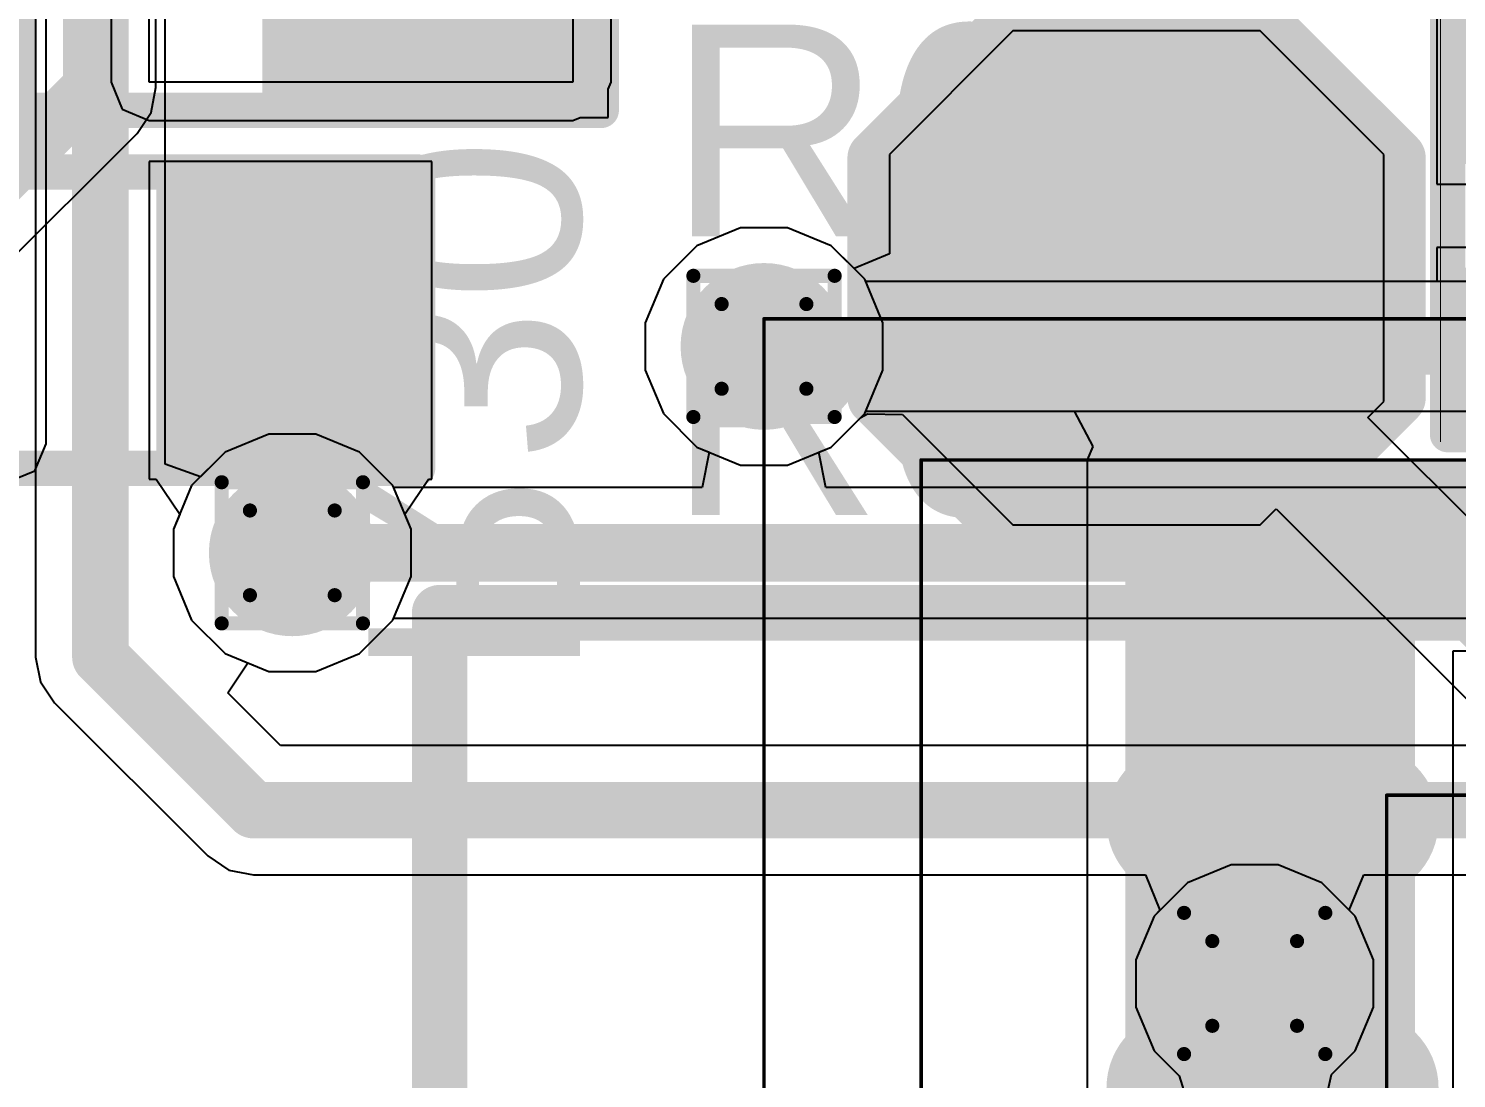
# Model space of a CAD drawing. Header units: inches. Extents: x -6 to 5433, y -4 to 5447.
# Drawn here: x 1.95 to 7.08, y 3.01 to 6.79 of the extents above; entities that cross this region are included whole.
import ezdxf

# ---------------------------------------------------------------- set-up
doc = ezdxf.new("R2010")
doc.units = ezdxf.units.IN
for name, color, linetype in [('Bottom Layer', 5, 'Continuous'), ('Bottom Overlay', 54, 'Continuous'), ('Bottom Paste', 16, 'Continuous'), ('Bottom Solder', 6, 'Continuous'), ('Drill Drawing', 1, 'Continuous'), ('Ground', 16, 'Continuous'), ('Mechanical 4', 56, 'Continuous'), ('Power', 76, 'Continuous'), ('Top Layer', 1, 'Continuous'), ('Top Overlay', 2, 'Continuous'), ('Top Paste', 8, 'Continuous'), ('Top Solder', 216, 'Continuous'), ('Via Holes', 16, 'Continuous')]:
    doc.layers.add(name, color=color, linetype=linetype)
doc.styles.add('Arial', font='', dxfattribs={"height": 0.2})
doc.styles.get('Arial').set_extended_font_data('Arial')

# ---------------------------------------------------------------- blocks, each defined once
blk = doc.blocks.new('R___0402_52')
at = {"layer": 'Top Layer'}
for points in [[(-0.6985, -0.3175), (-0.6985, 0.3175), (-0.2413, 0.3175), (-0.2413, -0.3175)], [(0.2413, -0.3175), (0.2413, 0.3175), (0.6985, 0.3175), (0.6985, -0.3175)]]:
    blk.add_hatch(color=1, dxfattribs=at).paths.add_polyline_path(points)
at = {"layer": 'Top Paste'}
for points in [[(-0.6985, -0.3175), (-0.6985, 0.3175), (-0.2413, 0.3175), (-0.2413, -0.3175)], [(0.2413, -0.3175), (0.2413, 0.3175), (0.6985, 0.3175), (0.6985, -0.3175)]]:
    blk.add_hatch(color=8, dxfattribs=at).paths.add_polyline_path(points)
at = {"layer": 'Top Solder'}
for points in [[(-0.7535, -0.3725), (-0.7535, 0.3725), (-0.1863, 0.3725), (-0.1863, -0.3725)], [(0.1863, -0.3725), (0.1863, 0.3725), (0.7535, 0.3725), (0.7535, -0.3725)]]:
    blk.add_hatch(color=216, dxfattribs=at).paths.add_polyline_path(points)
at = {"layer": 'Top Overlay'}
for points in [[(-0.7874, -0.4064, 0.127, 0.127, 0), (-0.7874, 0.4064, 0.127, 0.127, 0)], [(0.7874, 0.4064, 0.127, 0.127, 0), (-0.7874, 0.4064, 0.127, 0.127, 0)], [(0.7874, -0.4064, 0.127, 0.127, 0), (0.7874, 0.4064, 0.127, 0.127, 0)], [(0.7874, -0.4064, 0.127, 0.127, 0), (-0.7874, -0.4064, 0.127, 0.127, 0)], [(0.8128, -0.4318, 0.00323, 0.00323, 0), (-0.8128, -0.4318, 0.00323, 0.00323, 0)]]:
    blk.add_lwpolyline(points, format="xyseb", dxfattribs=at)
for points in [[(-0.8191, 0.4064, 0.0635, 0.0635, 1), (-0.7556, 0.4064, 0.0635, 0.0635, 1)], [(-0.8191, 0.4064, 0.0635, 0.0635, 1), (-0.7556, 0.4064, 0.0635, 0.0635, 1)], [(0.7556, 0.4064, 0.0635, 0.0635, 1), (0.8191, 0.4064, 0.0635, 0.0635, 1)], [(0.7556, 0.4064, 0.0635, 0.0635, 1), (0.8191, 0.4064, 0.0635, 0.0635, 1)], [(-0.8191, -0.4064, 0.0635, 0.0635, 1), (-0.7556, -0.4064, 0.0635, 0.0635, 1)], [(-0.8191, -0.4064, 0.0635, 0.0635, 1), (-0.7556, -0.4064, 0.0635, 0.0635, 1)], [(0.7556, -0.4064, 0.0635, 0.0635, 1), (0.8191, -0.4064, 0.0635, 0.0635, 1)], [(0.7556, -0.4064, 0.0635, 0.0635, 1), (0.8191, -0.4064, 0.0635, 0.0635, 1)], [(-0.8136, -0.4318, 0.00161, 0.00161, 1), (-0.812, -0.4318, 0.00161, 0.00161, 1)], [(0.812, -0.4318, 0.00161, 0.00161, 1), (0.8136, -0.4318, 0.00161, 0.00161, 1)]]:
    blk.add_lwpolyline(points, format="xyseb", close=True, dxfattribs=at)
blk = doc.blocks.new('RES_0805_62')
at = {"layer": 'Top Layer'}
for points in [[(-1.524, 0.635), (-0.508, 0.635), (-0.508, -0.635), (-1.524, -0.635)], [(0.508, 0.635), (1.524, 0.635), (1.524, -0.635), (0.508, -0.635)]]:
    blk.add_hatch(color=1, dxfattribs=at).paths.add_polyline_path(points)
at = {"layer": 'Top Paste'}
for points in [[(-1.524, 0.635), (-0.508, 0.635), (-0.508, -0.635), (-1.524, -0.635)], [(0.508, 0.635), (1.524, 0.635), (1.524, -0.635), (0.508, -0.635)]]:
    blk.add_hatch(color=8, dxfattribs=at).paths.add_polyline_path(points)
at = {"layer": 'Top Solder'}
for points in [[(-1.6256, 0.7366), (-0.4064, 0.7366), (-0.4064, -0.7366), (-1.6256, -0.7366)], [(0.4064, 0.7366), (1.6256, 0.7366), (1.6256, -0.7366), (0.4064, -0.7366)]]:
    blk.add_hatch(color=216, dxfattribs=at).paths.add_polyline_path(points)
at = {"layer": 'Top Overlay'}
for points in [[(-1.6256, 0.7366, 0.127, 0.127, 0), (-1.6256, -0.7366, 0.127, 0.127, 0)], [(1.6256, 0.7366, 0.127, 0.127, 0), (-1.6256, 0.7366, 0.127, 0.127, 0)], [(1.6256, 0.7366, 0.127, 0.127, 0), (1.6256, -0.7366, 0.127, 0.127, 0)], [(1.6256, -0.7366, 0.127, 0.127, 0), (-1.6256, -0.7366, 0.127, 0.127, 0)]]:
    blk.add_lwpolyline(points, format="xyseb", dxfattribs=at)
for points in [[(-1.65735, 0.7366, 0.0635, 0.0635, 1), (-1.59385, 0.7366, 0.0635, 0.0635, 1)], [(-1.65735, 0.7366, 0.0635, 0.0635, 1), (-1.59385, 0.7366, 0.0635, 0.0635, 1)], [(1.59385, 0.7366, 0.0635, 0.0635, 1), (1.65735, 0.7366, 0.0635, 0.0635, 1)], [(1.59385, 0.7366, 0.0635, 0.0635, 1), (1.65735, 0.7366, 0.0635, 0.0635, 1)], [(-1.65735, -0.7366, 0.0635, 0.0635, 1), (-1.59385, -0.7366, 0.0635, 0.0635, 1)], [(-1.65735, -0.7366, 0.0635, 0.0635, 1), (-1.59385, -0.7366, 0.0635, 0.0635, 1)], [(1.59385, -0.7366, 0.0635, 0.0635, 1), (1.65735, -0.7366, 0.0635, 0.0635, 1)], [(1.59385, -0.7366, 0.0635, 0.0635, 1), (1.65735, -0.7366, 0.0635, 0.0635, 1)]]:
    blk.add_lwpolyline(points, format="xyseb", close=True, dxfattribs=at)
blk = doc.blocks.new('R___0603_63')
at = {"layer": 'Top Layer'}
for points in [[(-0.381, 0.4445), (-0.381, -0.4445), (-1.143, -0.4445), (-1.143, 0.4445)], [(1.143, 0.4445), (1.143, -0.4445), (0.381, -0.4445), (0.381, 0.4445)]]:
    blk.add_hatch(color=1, dxfattribs=at).paths.add_polyline_path(points)
at = {"layer": 'Top Paste'}
for points in [[(-0.381, 0.4445), (-0.381, -0.4445), (-1.143, -0.4445), (-1.143, 0.4445)], [(1.143, 0.4445), (1.143, -0.4445), (0.381, -0.4445), (0.381, 0.4445)]]:
    blk.add_hatch(color=8, dxfattribs=at).paths.add_polyline_path(points)
at = {"layer": 'Top Solder'}
for points in [[(-0.2794, 0.5461), (-0.2794, -0.5461), (-1.2446, -0.5461), (-1.2446, 0.5461)], [(1.2446, 0.5461), (1.2446, -0.5461), (0.2794, -0.5461), (0.2794, 0.5461)]]:
    blk.add_hatch(color=216, dxfattribs=at).paths.add_polyline_path(points)
at = {"layer": 'Top Overlay'}
for points in [[(-1.2192, 0.5334, 0.127, 0.127, 0), (1.2192, 0.5334, 0.127, 0.127, 0)], [(-1.2192, -0.5334, 0.127, 0.127, 0), (-1.2192, 0.5334, 0.127, 0.127, 0)], [(1.2192, -0.5334, 0.127, 0.127, 0), (1.2192, 0.5334, 0.127, 0.127, 0)], [(-1.2192, -0.5334, 0.127, 0.127, 0), (1.2192, -0.5334, 0.127, 0.127, 0)]]:
    blk.add_lwpolyline(points, format="xyseb", dxfattribs=at)
for points in [[(-1.25095, 0.5334, 0.0635, 0.0635, 1), (-1.18745, 0.5334, 0.0635, 0.0635, 1)], [(-1.25095, 0.5334, 0.0635, 0.0635, 1), (-1.18745, 0.5334, 0.0635, 0.0635, 1)], [(1.18745, 0.5334, 0.0635, 0.0635, 1), (1.25095, 0.5334, 0.0635, 0.0635, 1)], [(1.18745, 0.5334, 0.0635, 0.0635, 1), (1.25095, 0.5334, 0.0635, 0.0635, 1)], [(-1.25095, -0.5334, 0.0635, 0.0635, 1), (-1.18745, -0.5334, 0.0635, 0.0635, 1)], [(-1.25095, -0.5334, 0.0635, 0.0635, 1), (-1.18745, -0.5334, 0.0635, 0.0635, 1)], [(1.18745, -0.5334, 0.0635, 0.0635, 1), (1.25095, -0.5334, 0.0635, 0.0635, 1)], [(1.18745, -0.5334, 0.0635, 0.0635, 1), (1.25095, -0.5334, 0.0635, 0.0635, 1)]]:
    blk.add_lwpolyline(points, format="xyseb", close=True, dxfattribs=at)
blk = doc.blocks.new('T__________B_128')
at = {"layer": 'Bottom Layer'}
blk.add_hatch(color=5, dxfattribs=at).paths.add_polyline_path([(0.381, 0.762), (-0.381, 0.762), (-0.762, 0.381), (-0.762, -0.381), (-0.381, -0.762), (0.381, -0.762), (0.762, -0.381), (0.762, 0.381)])
at = {"layer": 'Bottom Paste'}
blk.add_hatch(color=16, dxfattribs=at).paths.add_polyline_path([(0.381, 0.762), (-0.381, 0.762), (-0.762, 0.381), (-0.762, -0.381), (-0.381, -0.762), (0.381, -0.762), (0.762, -0.381), (0.762, 0.381)])
at = {"layer": 'Bottom Solder'}
blk.add_hatch(color=6, dxfattribs=at).paths.add_polyline_path([(0.4318, 0.8636), (-0.4318, 0.8636), (-0.8636, 0.4318), (-0.8636, -0.4318), (-0.4318, -0.8636), (0.4318, -0.8636), (0.8636, -0.4318), (0.8636, 0.4318)])
at = {"layer": 'Bottom Overlay'}
for points in [[(-0.4318, 0.9398, 0.2, 0.2, 0), (-0.9398, 0.4318, 0.2, 0.2, 0)], [(-0.4318, 0.9398, 0.2, 0.2, 0), (0.4318, 0.9398, 0.2, 0.2, 0)], [(0.4318, 0.9398, 0.2, 0.2, 0), (0.9398, 0.4318, 0.2, 0.2, 0)], [(-0.9398, 0.4318, 0.2, 0.2, 0), (-0.9398, -0.4318, 0.2, 0.2, 0)], [(0.9398, 0.4318, 0.2, 0.2, 0), (0.9398, -0.4318, 0.2, 0.2, 0)], [(-0.9398, -0.4318, 0.2, 0.2, 0), (-0.4318, -0.9398, 0.2, 0.2, 0)], [(0.9398, -0.4318, 0.2, 0.2, 0), (0.4318, -0.9398, 0.2, 0.2, 0)], [(-0.4318, -0.9398, 0.2, 0.2, 0), (0.4318, -0.9398, 0.2, 0.2, 0)]]:
    blk.add_lwpolyline(points, format="xyseb", dxfattribs=at)
for points in [[(-0.4818, 0.9398, 0.1, 0.1, 1), (-0.3818, 0.9398, 0.1, 0.1, 1)], [(-0.4818, 0.9398, 0.1, 0.1, 1), (-0.3818, 0.9398, 0.1, 0.1, 1)], [(0.3818, 0.9398, 0.1, 0.1, 1), (0.4818, 0.9398, 0.1, 0.1, 1)], [(0.3818, 0.9398, 0.1, 0.1, 1), (0.4818, 0.9398, 0.1, 0.1, 1)], [(-0.9898, 0.4318, 0.1, 0.1, 1), (-0.8898, 0.4318, 0.1, 0.1, 1)], [(-0.9898, 0.4318, 0.1, 0.1, 1), (-0.8898, 0.4318, 0.1, 0.1, 1)], [(0.8898, 0.4318, 0.1, 0.1, 1), (0.9898, 0.4318, 0.1, 0.1, 1)], [(0.8898, 0.4318, 0.1, 0.1, 1), (0.9898, 0.4318, 0.1, 0.1, 1)], [(-0.9898, -0.4318, 0.1, 0.1, 1), (-0.8898, -0.4318, 0.1, 0.1, 1)], [(-0.9898, -0.4318, 0.1, 0.1, 1), (-0.8898, -0.4318, 0.1, 0.1, 1)], [(0.8898, -0.4318, 0.1, 0.1, 1), (0.9898, -0.4318, 0.1, 0.1, 1)], [(0.8898, -0.4318, 0.1, 0.1, 1), (0.9898, -0.4318, 0.1, 0.1, 1)], [(-0.4818, -0.9398, 0.1, 0.1, 1), (-0.3818, -0.9398, 0.1, 0.1, 1)], [(-0.4818, -0.9398, 0.1, 0.1, 1), (-0.3818, -0.9398, 0.1, 0.1, 1)], [(0.3818, -0.9398, 0.1, 0.1, 1), (0.4818, -0.9398, 0.1, 0.1, 1)], [(0.3818, -0.9398, 0.1, 0.1, 1), (0.4818, -0.9398, 0.1, 0.1, 1)]]:
    blk.add_lwpolyline(points, format="xyseb", close=True, dxfattribs=at)
blk = doc.blocks.new('S______152')
at = {"layer": 'Bottom Solder'}
h = blk.add_hatch(color=6, dxfattribs=at)
edge = h.paths.add_edge_path()
edge.add_arc((0, 0), 3.1016, 0, 360)
at = {"layer": 'Top Solder'}
h = blk.add_hatch(color=216, dxfattribs=at)
edge = h.paths.add_edge_path()
edge.add_arc((0, 0), 3.1016, 0, 360)
blk = doc.blocks.new('ADM6_30_01_5_L_4_2_A_TR_155')
at = {"layer": 'Top Layer'}
h = blk.add_hatch(color=1, dxfattribs=at)
edge = h.paths.add_edge_path()
edge.add_arc((8.5725, -0.79), 0.178, 0, 360)
h = blk.add_hatch(color=1, dxfattribs=at)
edge = h.paths.add_edge_path()
edge.add_arc((9.2075, -0.79), 0.178, 0, 360)
h = blk.add_hatch(color=1, dxfattribs=at)
edge = h.paths.add_edge_path()
edge.add_arc((8.5725, -1.75), 0.178, 0, 360)
h = blk.add_hatch(color=1, dxfattribs=at)
edge = h.paths.add_edge_path()
edge.add_arc((9.2075, -1.75), 0.178, 0, 360)
at = {"layer": 'Top Paste'}
h = blk.add_hatch(color=8, dxfattribs=at)
edge = h.paths.add_edge_path()
edge.add_arc((8.5725, -0.79), 0.178, 0, 360)
h = blk.add_hatch(color=8, dxfattribs=at)
edge = h.paths.add_edge_path()
edge.add_arc((9.2075, -0.79), 0.178, 0, 360)
h = blk.add_hatch(color=8, dxfattribs=at)
edge = h.paths.add_edge_path()
edge.add_arc((8.5725, -1.75), 0.178, 0, 360)
h = blk.add_hatch(color=8, dxfattribs=at)
edge = h.paths.add_edge_path()
edge.add_arc((9.2075, -1.75), 0.178, 0, 360)
at = {"layer": 'Top Solder'}
h = blk.add_hatch(color=216, dxfattribs=at)
edge = h.paths.add_edge_path()
edge.add_arc((8.5725, -0.79), 0.2796, 0, 360)
h = blk.add_hatch(color=216, dxfattribs=at)
edge = h.paths.add_edge_path()
edge.add_arc((9.2075, -0.79), 0.2796, 0, 360)
h = blk.add_hatch(color=216, dxfattribs=at)
edge = h.paths.add_edge_path()
edge.add_arc((8.5725, -1.75), 0.2796, 0, 360)
h = blk.add_hatch(color=216, dxfattribs=at)
edge = h.paths.add_edge_path()
edge.add_arc((9.2075, -1.75), 0.2796, 0, 360)
at = {"layer": 'Top Overlay'}
for points in [[(11.885, 1.793, 0.2, 0.2, 0), (11.885, -2.5, 0.2, 0.2, 0)], [(11.885, -2.5, 0.2, 0.2, 0), (-11.885, -2.5, 0.2, 0.2, 0)]]:
    blk.add_lwpolyline(points, format="xyseb", dxfattribs=at)
blk.add_lwpolyline([(11.835, -2.5, 0.1, 0.1, 1), (11.935, -2.5, 0.1, 0.1, 1)], format="xyseb", close=True, dxfattribs=at)
blk.add_lwpolyline([(11.835, -2.5, 0.1, 0.1, 1), (11.935, -2.5, 0.1, 0.1, 1)], format="xyseb", close=True, dxfattribs=at)

msp = doc.modelspace()

# ---------------------------------------------------------------- hatches: boundary and pattern name
at = {"layer": 'Bottom Layer'}
h = msp.add_hatch(color=5, dxfattribs=at)
edge = h.paths.add_edge_path()
edge.add_arc((4.5919, 5.645), 0.3, 0, 360)
h = msp.add_hatch(color=5, dxfattribs=at)
edge = h.paths.add_edge_path()
edge.add_arc((2.8956, 4.9022), 0.3, 0, 360)
h = msp.add_hatch(color=5, dxfattribs=at)
edge = h.paths.add_edge_path()
edge.add_arc((6.3564, 3.3526), 0.3, 0, 360)
at = {"layer": 'Ground'}
h = msp.add_hatch(color=16, dxfattribs=at)
edge = h.paths.add_edge_path()
edge.add_arc((4.5919, 5.645), 0.3, 0, 360)
h = msp.add_hatch(color=16, dxfattribs=at)
edge = h.paths.add_edge_path()
edge.add_arc((2.8956, 4.9022), 0.3, 0, 360)
h = msp.add_hatch(color=16, dxfattribs=at)
edge = h.paths.add_edge_path()
edge.add_arc((6.3564, 3.3526), 0.3, 0, 360)
at = {"layer": 'Power'}
h = msp.add_hatch(color=76, dxfattribs=at)
edge = h.paths.add_edge_path()
edge.add_arc((4.5919, 5.645), 0.3, 0, 360)
h = msp.add_hatch(color=76, dxfattribs=at)
edge = h.paths.add_edge_path()
edge.add_arc((2.8956, 4.9022), 0.3, 0, 360)
h = msp.add_hatch(color=76, dxfattribs=at)
edge = h.paths.add_edge_path()
edge.add_arc((6.3564, 3.3526), 0.3, 0, 360)
at = {"layer": 'Top Layer'}
h = msp.add_hatch(color=1, dxfattribs=at)
edge = h.paths.add_edge_path()
edge.add_arc((4.5919, 5.645), 0.3, 0, 360)
h = msp.add_hatch(color=1, dxfattribs=at)
edge = h.paths.add_edge_path()
edge.add_arc((2.8956, 4.9022), 0.3, 0, 360)
for points in [[(5.8917, 0.2049), (6.9331, 0.2049), (6.9331, 5.2365), (5.8917, 5.2365)], [(6.1081, 4.6867), (9.8024, 4.6867), (9.8024, 5.2365), (6.1081, 5.2365)]]:
    msp.add_hatch(color=1, dxfattribs=at).paths.add_polyline_path(points)
h = msp.add_hatch(color=1, dxfattribs=at)
edge = h.paths.add_edge_path()
edge.add_arc((6.3564, 3.3526), 0.3, 0, 360)
at = {"layer": 'Via Holes'}
h = msp.add_hatch(color=7, dxfattribs=at)
edge = h.paths.add_edge_path()
edge.add_arc((4.5919, 5.645), 0.15, 0, 360)
h = msp.add_hatch(color=7, dxfattribs=at)
edge = h.paths.add_edge_path()
edge.add_arc((2.8956, 4.9022), 0.15, 0, 360)
h = msp.add_hatch(color=7, dxfattribs=at)
edge = h.paths.add_edge_path()
edge.add_arc((6.3564, 3.3526), 0.15, 0, 360)

# ---------------------------------------------------------------- linework, layer by layer
at = {"layer": 'Bottom Layer'}
for p, q in [((5.4872, 6.7807), (5.0427, 6.3362)), ((6.3762, 6.7807), (5.4872, 6.7807)), ((6.8207, 6.3362), (6.3762, 6.7807)), ((5.0427, 6.3362), (5.0427, 5.9777)), ((6.8207, 5.4472), (6.8207, 6.3362)), ((4.507, 6.072), (4.35, 6.007)), ((4.6769, 6.072), (4.507, 6.072)), ((4.8338, 6.007), (4.6769, 6.072)), ((4.35, 6.007), (4.2299, 5.8869)), ((4.9157, 5.9251), (4.8338, 6.007)), ((5.0427, 5.9777), (4.9157, 5.9251)), ((4.2299, 5.8869), (4.1649, 5.73)), ((4.1649, 5.73), (4.1649, 5.5601)), ((4.1649, 5.5601), (4.2299, 5.4031)), ((6.7633, 5.3898), (6.8207, 5.4472)), ((4.2299, 5.4031), (4.35, 5.283)), ((4.9398, 5.389), (4.9643, 5.4029)), ((4.9643, 5.4029), (5.09, 5.3999)), ((5.09, 5.3999), (5.4872, 5.0027)), ((4.8338, 5.283), (4.9398, 5.389)), ((7.8847, 4.2683), (6.7633, 5.3898)), ((2.8107, 5.3292), (2.6537, 5.2642)), ((2.9805, 5.3292), (2.8107, 5.3292)), ((3.1375, 5.2642), (2.9805, 5.3292)), ((2.6537, 5.2642), (2.5336, 5.1441)), ((3.2576, 5.1441), (3.1375, 5.2642)), ((4.35, 5.283), (4.507, 5.218)), ((4.6769, 5.218), (4.8338, 5.283)), ((4.507, 5.218), (4.6769, 5.218)), ((2.5336, 5.1441), (2.4686, 4.9871)), ((3.3226, 4.9871), (3.2576, 5.1441)), ((6.3762, 5.0027), (6.4337, 5.0601)), ((6.4337, 5.0601), (7.6234, 3.8704)), ((2.4686, 4.9871), (2.4686, 4.8173)), ((3.3226, 4.8173), (3.3226, 4.9871)), ((5.4872, 5.0027), (6.3762, 5.0027)), ((2.4686, 4.8173), (2.5336, 4.6603)), ((3.2576, 4.6603), (3.3226, 4.8173)), ((2.5336, 4.6603), (2.6537, 4.5402)), ((3.1375, 4.5402), (3.2576, 4.6603)), ((2.6537, 4.5402), (2.8107, 4.4752)), ((2.9805, 4.4752), (3.1375, 4.5402)), ((2.8107, 4.4752), (2.9805, 4.4752)), ((6.2714, 3.7796), (6.1145, 3.7146)), ((6.4413, 3.7796), (6.2714, 3.7796)), ((6.5982, 3.7146), (6.4413, 3.7796)), ((6.1145, 3.7146), (5.9944, 3.5945)), ((6.7183, 3.5945), (6.5982, 3.7146)), ((5.9944, 3.5945), (5.9294, 3.4375)), ((6.7834, 3.4375), (6.7183, 3.5945)), ((5.9294, 3.4375), (5.9294, 3.2677)), ((6.7834, 3.2677), (6.7834, 3.4375)), ((5.9294, 3.2677), (5.9944, 3.1107)), ((6.7183, 3.1107), (6.7834, 3.2677)), ((5.9944, 3.1107), (6.0845, 3.0206)), ((6.6324, 3.0248), (6.7183, 3.1107)), ((6.0845, 3.0206), (6.1059, 2.9504)), ((6.614, 2.9388), (6.6324, 3.0248))]:
    msp.add_line(p, q, dxfattribs=at)
msp.add_lwpolyline([(5.9317, 5.8917, 0.2032, 0.2032, 0), (7.7882, 4.0352, 0.2032, 0.2032, 0)], format="xyseb", dxfattribs=at)
msp.add_lwpolyline([(5.8809, 5.8917, 0.1016, 0.1016, 1), (5.9825, 5.8917, 0.1016, 0.1016, 1)], format="xyseb", close=True, dxfattribs=at)
at = {"layer": 'Drill Drawing'}
for points in [[(4.3379, 5.899, 0.0508, 0.0508, 0), (4.8459, 5.899, 0.0508, 0.0508, 0)], [(4.3379, 5.391, 0.0508, 0.0508, 0), (4.3379, 5.899, 0.0508, 0.0508, 0)], [(4.8459, 5.391, 0.0508, 0.0508, 0), (4.8459, 5.899, 0.0508, 0.0508, 0)], [(4.4395, 5.7974, 0.0508, 0.0508, 0), (4.7443, 5.7974, 0.0508, 0.0508, 0)], [(4.4395, 5.4926, 0.0508, 0.0508, 0), (4.4395, 5.7974, 0.0508, 0.0508, 0)], [(4.7443, 5.4926, 0.0508, 0.0508, 0), (4.7443, 5.7974, 0.0508, 0.0508, 0)], [(4.4395, 5.4926, 0.0508, 0.0508, 0), (4.7443, 5.4926, 0.0508, 0.0508, 0)], [(4.3379, 5.391, 0.0508, 0.0508, 0), (4.8459, 5.391, 0.0508, 0.0508, 0)], [(2.6416, 5.1562, 0.0508, 0.0508, 0), (3.1496, 5.1562, 0.0508, 0.0508, 0)], [(2.6416, 4.6482, 0.0508, 0.0508, 0), (2.6416, 5.1562, 0.0508, 0.0508, 0)], [(3.1496, 4.6482, 0.0508, 0.0508, 0), (3.1496, 5.1562, 0.0508, 0.0508, 0)], [(2.7432, 5.0546, 0.0508, 0.0508, 0), (3.048, 5.0546, 0.0508, 0.0508, 0)], [(2.7432, 4.7498, 0.0508, 0.0508, 0), (2.7432, 5.0546, 0.0508, 0.0508, 0)], [(3.048, 4.7498, 0.0508, 0.0508, 0), (3.048, 5.0546, 0.0508, 0.0508, 0)], [(2.7432, 4.7498, 0.0508, 0.0508, 0), (3.048, 4.7498, 0.0508, 0.0508, 0)], [(2.6416, 4.6482, 0.0508, 0.0508, 0), (3.1496, 4.6482, 0.0508, 0.0508, 0)], [(6.1024, 3.6066, 0.0508, 0.0508, 0), (6.6104, 3.6066, 0.0508, 0.0508, 0)], [(6.1024, 3.0986, 0.0508, 0.0508, 0), (6.1024, 3.6066, 0.0508, 0.0508, 0)], [(6.6104, 3.0986, 0.0508, 0.0508, 0), (6.6104, 3.6066, 0.0508, 0.0508, 0)], [(6.204, 3.505, 0.0508, 0.0508, 0), (6.5088, 3.505, 0.0508, 0.0508, 0)], [(6.204, 3.2002, 0.0508, 0.0508, 0), (6.204, 3.505, 0.0508, 0.0508, 0)], [(6.5088, 3.2002, 0.0508, 0.0508, 0), (6.5088, 3.505, 0.0508, 0.0508, 0)], [(6.204, 3.2002, 0.0508, 0.0508, 0), (6.5088, 3.2002, 0.0508, 0.0508, 0)], [(6.1024, 3.0986, 0.0508, 0.0508, 0), (6.6104, 3.0986, 0.0508, 0.0508, 0)]]:
    msp.add_lwpolyline(points, format="xyseb", dxfattribs=at)
for points in [[(4.3252, 5.899, 0.0254, 0.0254, 1), (4.3506, 5.899, 0.0254, 0.0254, 1)], [(4.3252, 5.899, 0.0254, 0.0254, 1), (4.3506, 5.899, 0.0254, 0.0254, 1)], [(4.8332, 5.899, 0.0254, 0.0254, 1), (4.8586, 5.899, 0.0254, 0.0254, 1)], [(4.8332, 5.899, 0.0254, 0.0254, 1), (4.8586, 5.899, 0.0254, 0.0254, 1)], [(4.4268, 5.7974, 0.0254, 0.0254, 1), (4.4522, 5.7974, 0.0254, 0.0254, 1)], [(4.4268, 5.7974, 0.0254, 0.0254, 1), (4.4522, 5.7974, 0.0254, 0.0254, 1)], [(4.7316, 5.7974, 0.0254, 0.0254, 1), (4.757, 5.7974, 0.0254, 0.0254, 1)], [(4.7316, 5.7974, 0.0254, 0.0254, 1), (4.757, 5.7974, 0.0254, 0.0254, 1)], [(4.4268, 5.4926, 0.0254, 0.0254, 1), (4.4522, 5.4926, 0.0254, 0.0254, 1)], [(4.4268, 5.4926, 0.0254, 0.0254, 1), (4.4522, 5.4926, 0.0254, 0.0254, 1)], [(4.7316, 5.4926, 0.0254, 0.0254, 1), (4.757, 5.4926, 0.0254, 0.0254, 1)], [(4.7316, 5.4926, 0.0254, 0.0254, 1), (4.757, 5.4926, 0.0254, 0.0254, 1)], [(4.3252, 5.391, 0.0254, 0.0254, 1), (4.3506, 5.391, 0.0254, 0.0254, 1)], [(4.3252, 5.391, 0.0254, 0.0254, 1), (4.3506, 5.391, 0.0254, 0.0254, 1)], [(4.8332, 5.391, 0.0254, 0.0254, 1), (4.8586, 5.391, 0.0254, 0.0254, 1)], [(4.8332, 5.391, 0.0254, 0.0254, 1), (4.8586, 5.391, 0.0254, 0.0254, 1)], [(2.6289, 5.1562, 0.0254, 0.0254, 1), (2.6543, 5.1562, 0.0254, 0.0254, 1)], [(2.6289, 5.1562, 0.0254, 0.0254, 1), (2.6543, 5.1562, 0.0254, 0.0254, 1)], [(3.1369, 5.1562, 0.0254, 0.0254, 1), (3.1623, 5.1562, 0.0254, 0.0254, 1)], [(3.1369, 5.1562, 0.0254, 0.0254, 1), (3.1623, 5.1562, 0.0254, 0.0254, 1)], [(2.7305, 5.0546, 0.0254, 0.0254, 1), (2.7559, 5.0546, 0.0254, 0.0254, 1)], [(2.7305, 5.0546, 0.0254, 0.0254, 1), (2.7559, 5.0546, 0.0254, 0.0254, 1)], [(3.0353, 5.0546, 0.0254, 0.0254, 1), (3.0607, 5.0546, 0.0254, 0.0254, 1)], [(3.0353, 5.0546, 0.0254, 0.0254, 1), (3.0607, 5.0546, 0.0254, 0.0254, 1)], [(2.7305, 4.7498, 0.0254, 0.0254, 1), (2.7559, 4.7498, 0.0254, 0.0254, 1)], [(2.7305, 4.7498, 0.0254, 0.0254, 1), (2.7559, 4.7498, 0.0254, 0.0254, 1)], [(3.0353, 4.7498, 0.0254, 0.0254, 1), (3.0607, 4.7498, 0.0254, 0.0254, 1)], [(3.0353, 4.7498, 0.0254, 0.0254, 1), (3.0607, 4.7498, 0.0254, 0.0254, 1)], [(2.6289, 4.6482, 0.0254, 0.0254, 1), (2.6543, 4.6482, 0.0254, 0.0254, 1)], [(2.6289, 4.6482, 0.0254, 0.0254, 1), (2.6543, 4.6482, 0.0254, 0.0254, 1)], [(3.1369, 4.6482, 0.0254, 0.0254, 1), (3.1623, 4.6482, 0.0254, 0.0254, 1)], [(3.1369, 4.6482, 0.0254, 0.0254, 1), (3.1623, 4.6482, 0.0254, 0.0254, 1)], [(6.0897, 3.6066, 0.0254, 0.0254, 1), (6.1151, 3.6066, 0.0254, 0.0254, 1)], [(6.0897, 3.6066, 0.0254, 0.0254, 1), (6.1151, 3.6066, 0.0254, 0.0254, 1)], [(6.5977, 3.6066, 0.0254, 0.0254, 1), (6.6231, 3.6066, 0.0254, 0.0254, 1)], [(6.5977, 3.6066, 0.0254, 0.0254, 1), (6.6231, 3.6066, 0.0254, 0.0254, 1)], [(6.1913, 3.505, 0.0254, 0.0254, 1), (6.2167, 3.505, 0.0254, 0.0254, 1)], [(6.1913, 3.505, 0.0254, 0.0254, 1), (6.2167, 3.505, 0.0254, 0.0254, 1)], [(6.4961, 3.505, 0.0254, 0.0254, 1), (6.5215, 3.505, 0.0254, 0.0254, 1)], [(6.4961, 3.505, 0.0254, 0.0254, 1), (6.5215, 3.505, 0.0254, 0.0254, 1)], [(6.1913, 3.2002, 0.0254, 0.0254, 1), (6.2167, 3.2002, 0.0254, 0.0254, 1)], [(6.1913, 3.2002, 0.0254, 0.0254, 1), (6.2167, 3.2002, 0.0254, 0.0254, 1)], [(6.4961, 3.2002, 0.0254, 0.0254, 1), (6.5215, 3.2002, 0.0254, 0.0254, 1)], [(6.4961, 3.2002, 0.0254, 0.0254, 1), (6.5215, 3.2002, 0.0254, 0.0254, 1)], [(6.0897, 3.0986, 0.0254, 0.0254, 1), (6.1151, 3.0986, 0.0254, 0.0254, 1)], [(6.0897, 3.0986, 0.0254, 0.0254, 1), (6.1151, 3.0986, 0.0254, 0.0254, 1)], [(6.5977, 3.0986, 0.0254, 0.0254, 1), (6.6231, 3.0986, 0.0254, 0.0254, 1)], [(6.5977, 3.0986, 0.0254, 0.0254, 1), (6.6231, 3.0986, 0.0254, 0.0254, 1)]]:
    msp.add_lwpolyline(points, format="xyseb", close=True, dxfattribs=at)
at = {"layer": 'Ground'}
for p, q in [((1.9723, 7.133), (1.9723, 4.527)), ((2.4385, 5.221), (2.4385, 7.0365)), ((4.507, 6.072), (4.35, 6.007)), ((4.6769, 6.072), (4.507, 6.072)), ((4.8338, 6.007), (4.6769, 6.072)), ((4.35, 6.007), (4.2299, 5.8869)), ((4.9539, 5.8869), (4.8338, 6.007)), ((4.2299, 5.8869), (4.1649, 5.73)), ((4.9576, 5.8781), (4.9539, 5.8869)), ((8.1167, 5.8781), (4.9576, 5.8781)), ((4.1649, 5.73), (4.1649, 5.5601)), ((4.1649, 5.5601), (4.2299, 5.4031)), ((4.2299, 5.4031), (4.35, 5.283)), ((4.8338, 5.283), (4.9539, 5.4031)), ((4.9539, 5.4031), (4.9576, 5.4119)), ((4.9576, 5.4119), (8.2132, 5.4119)), ((2.8107, 5.3292), (2.6537, 5.2642)), ((2.9805, 5.3292), (2.8107, 5.3292)), ((3.1375, 5.2642), (2.9805, 5.3292)), ((2.6537, 5.2642), (2.5655, 5.1759)), ((3.2576, 5.1441), (3.1375, 5.2642)), ((4.35, 5.283), (4.507, 5.218)), ((4.6769, 5.218), (4.8338, 5.283)), ((2.5655, 5.1759), (2.4385, 5.221)), ((4.507, 5.218), (4.6769, 5.218)), ((3.3226, 4.9871), (3.2576, 5.1441)), ((3.3226, 4.8173), (3.3226, 4.9871)), ((3.2576, 4.6603), (3.3226, 4.8173)), ((3.1375, 4.5402), (3.2576, 4.6603)), ((1.9723, 4.527), (1.9901, 4.4378)), ((2.9805, 4.4752), (3.1375, 4.5402)), ((2.6632, 4.3988), (2.7352, 4.5065)), ((2.7352, 4.5065), (2.8107, 4.4752)), ((2.8107, 4.4752), (2.9805, 4.4752)), ((1.9901, 4.4378), (2.0406, 4.3622)), ((2.8529, 4.2092), (2.6632, 4.3988)), ((2.0406, 4.3622), (2.5915, 3.8113)), ((8.4707, 4.2092), (2.8529, 4.2092)), ((2.5915, 3.8113), (2.6671, 3.7608)), ((2.6671, 3.7608), (2.7563, 3.743)), ((2.7563, 3.743), (5.9633, 3.743)), ((5.9633, 3.743), (6.0159, 3.616)), ((6.6968, 3.616), (6.7494, 3.743)), ((6.7494, 3.743), (8.5672, 3.743)), ((5.9944, 3.5945), (5.9294, 3.4375)), ((6.0159, 3.616), (5.9944, 3.5945)), ((6.7183, 3.5945), (6.6968, 3.616)), ((6.7834, 3.4375), (6.7183, 3.5945)), ((5.9294, 3.4375), (5.9294, 3.2677)), ((6.7834, 3.2677), (6.7834, 3.4375)), ((5.9294, 3.2677), (5.9944, 3.1107)), ((6.7183, 3.1107), (6.7834, 3.2677)), ((5.9944, 3.1107), (6.0845, 3.0206)), ((6.6324, 3.0248), (6.7183, 3.1107)), ((6.0845, 3.0206), (6.1059, 2.9504)), ((6.614, 2.9388), (6.6324, 3.0248))]:
    msp.add_line(p, q, dxfattribs=at)
for points in [[(2.2054, 4.527, 0.2032, 0.2032, 0), (2.2054, 7.133, 0.2032, 0.2032, 0)], [(4.5919, 5.645, 0.2032, 0.2032, 0), (8.2132, 5.645, 0.2032, 0.2032, 0)], [(2.2054, 4.527, 0.2032, 0.2032, 0), (2.7563, 3.9761, 0.2032, 0.2032, 0)], [(2.7563, 3.9761, 0.2032, 0.2032, 0), (8.5672, 3.9761, 0.2032, 0.2032, 0)]]:
    msp.add_lwpolyline(points, format="xyseb", dxfattribs=at)
for points in [[(4.5411, 5.645, 0.1016, 0.1016, 1), (4.6427, 5.645, 0.1016, 0.1016, 1)], [(2.1546, 4.527, 0.1016, 0.1016, 1), (2.2562, 4.527, 0.1016, 0.1016, 1)], [(2.1546, 4.527, 0.1016, 0.1016, 1), (2.2562, 4.527, 0.1016, 0.1016, 1)], [(2.7055, 3.9761, 0.1016, 0.1016, 1), (2.8071, 3.9761, 0.1016, 0.1016, 1)], [(2.7055, 3.9761, 0.1016, 0.1016, 1), (2.8071, 3.9761, 0.1016, 0.1016, 1)]]:
    msp.add_lwpolyline(points, format="xyseb", close=True, dxfattribs=at)
at = {"layer": 'Mechanical 4'}
for points in [[(4.5919, 5.7445, 0.0127, 0.0127, 0), (13.2634, 5.7445, 0.0127, 0.0127, 0)], [(4.5919, -1.4945, 0.0127, 0.0127, 0), (4.5919, 5.7445, 0.0127, 0.0127, 0)], [(5.1571, 5.2365, 0.0127, 0.0127, 0), (12.5352, 5.2365, 0.0127, 0.0127, 0)], [(5.1571, 0.4105, 0.0127, 0.0127, 0), (5.1571, 5.2365, 0.0127, 0.0127, 0)], [(6.8309, 4.03, 0.0127, 0.0127, 0), (7.9, 4.03, 0.0127, 0.0127, 0)], [(6.8309, 2.8235, 0.0127, 0.0127, 0), (6.8309, 4.03, 0.0127, 0.0127, 0)]]:
    msp.add_lwpolyline(points, format="xyseb", dxfattribs=at)
for points in [[(4.5887, 5.7445, 0.00635, 0.00635, 1), (4.5951, 5.7445, 0.00635, 0.00635, 1)], [(4.5887, 5.7445, 0.00635, 0.00635, 1), (4.5951, 5.7445, 0.00635, 0.00635, 1)], [(5.1539, 5.2365, 0.00635, 0.00635, 1), (5.1602, 5.2365, 0.00635, 0.00635, 1)], [(5.1539, 5.2365, 0.00635, 0.00635, 1), (5.1602, 5.2365, 0.00635, 0.00635, 1)], [(6.8278, 4.03, 0.00635, 0.00635, 1), (6.8341, 4.03, 0.00635, 0.00635, 1)], [(6.8278, 4.03, 0.00635, 0.00635, 1), (6.8341, 4.03, 0.00635, 0.00635, 1)]]:
    msp.add_lwpolyline(points, format="xyseb", close=True, dxfattribs=at)
at = {"layer": 'Power'}
for p, q in [((2.4053, 6.5765), (2.4053, 11.7252)), ((2.3876, 6.4873), (2.4053, 6.5765)), ((2.3371, 6.4117), (2.3876, 6.4873)), ((1.7484, 5.8231), (2.3371, 6.4117)), ((4.507, 6.072), (4.35, 6.007)), ((4.6769, 6.072), (4.507, 6.072)), ((4.8338, 6.007), (4.6769, 6.072)), ((4.35, 6.007), (4.2299, 5.8869)), ((4.9539, 5.8869), (4.8338, 6.007)), ((4.2299, 5.8869), (4.1649, 5.73)), ((5.0189, 5.73), (4.9539, 5.8869)), ((4.1649, 5.73), (4.1649, 5.5601)), ((5.0189, 5.5601), (5.0189, 5.73)), ((4.1649, 5.5601), (4.2299, 5.4031)), ((4.9539, 5.4031), (5.0189, 5.5601)), ((4.2299, 5.4031), (4.35, 5.283)), ((4.8338, 5.283), (4.9539, 5.4031)), ((2.8107, 5.3292), (2.6537, 5.2642)), ((2.9805, 5.3292), (2.8107, 5.3292)), ((3.1375, 5.2642), (2.9805, 5.3292)), ((2.6537, 5.2642), (2.5336, 5.1441)), ((3.2576, 5.1441), (3.1375, 5.2642)), ((4.35, 5.283), (4.3947, 5.2645)), ((4.3947, 5.2645), (4.3695, 5.1375)), ((4.7891, 5.2645), (4.8338, 5.283)), ((4.8144, 5.1375), (4.7891, 5.2645)), ((2.5336, 5.1441), (2.4686, 4.9871)), ((3.2603, 5.1375), (3.2576, 5.1441)), ((4.3695, 5.1375), (3.2603, 5.1375)), ((12.1582, 5.1375), (4.8144, 5.1375)), ((2.4686, 4.9871), (2.4686, 4.8173)), ((2.4686, 4.8173), (2.5336, 4.6603)), ((2.5336, 4.6603), (2.6537, 4.5402)), ((3.1375, 4.5402), (3.2576, 4.6603)), ((3.2576, 4.6603), (3.2603, 4.6669)), ((3.2603, 4.6669), (12.2557, 4.6669)), ((2.6537, 4.5402), (2.8107, 4.4752)), ((2.9805, 4.4752), (3.1375, 4.5402)), ((2.8107, 4.4752), (2.9805, 4.4752))]:
    msp.add_line(p, q, dxfattribs=at)
for points in [[(2.1722, 6.5765, 0.2032, 0.2032, 0), (2.1722, 11.7252, 0.2032, 0.2032, 0)], [(1.5836, 5.9879, 0.2032, 0.2032, 0), (2.1722, 6.5765, 0.2032, 0.2032, 0)], [(2.8956, 4.9022, 0.2076, 0.2076, 0), (12.2557, 4.9022, 0.2076, 0.2076, 0)]]:
    msp.add_lwpolyline(points, format="xyseb", dxfattribs=at)
for points in [[(2.1214, 6.5765, 0.1016, 0.1016, 1), (2.223, 6.5765, 0.1016, 0.1016, 1)], [(2.1214, 6.5765, 0.1016, 0.1016, 1), (2.223, 6.5765, 0.1016, 0.1016, 1)], [(2.8437, 4.9022, 0.1038, 0.1038, 1), (2.9475, 4.9022, 0.1038, 0.1038, 1)]]:
    msp.add_lwpolyline(points, format="xyseb", close=True, dxfattribs=at)
at = {"layer": 'Top Layer'}
for p, q in [((2.2436, 11.9364), (2.2436, 6.5959)), ((2.381, 6.5959), (2.381, 11.9364)), ((2.0105, 5.2948), (2.0105, 7.8659)), ((3.905, 7.8659), (3.905, 6.5959)), ((4.0425, 6.5959), (4.0425, 7.5497)), ((7.012, 6.9404), (7.012, 6.2292)), ((2.2436, 6.5959), (2.2838, 6.4987)), ((3.905, 6.5959), (2.381, 6.5959)), ((4.032, 6.5706), (4.0425, 6.5959)), ((4.032, 6.4689), (4.032, 6.5706)), ((2.2838, 6.4987), (2.381, 6.4584)), ((2.381, 6.4584), (3.905, 6.4584)), ((3.905, 6.4584), (3.9303, 6.4689)), ((3.9303, 6.4689), (4.032, 6.4689)), ((3.397, 6.3108), (2.381, 6.3108)), ((2.381, 6.3108), (2.381, 5.1678)), ((3.397, 5.1678), (3.397, 6.3108)), ((7.012, 6.2292), (7.901, 6.2292)), ((4.507, 6.072), (4.35, 6.007)), ((4.6769, 6.072), (4.507, 6.072)), ((4.8338, 6.007), (4.6769, 6.072)), ((4.35, 6.007), (4.2299, 5.8869)), ((4.9539, 5.8869), (4.8338, 6.007)), ((7.901, 6.0006), (7.012, 6.0006)), ((7.012, 6.0006), (7.012, 5.8781)), ((4.2299, 5.8869), (4.1649, 5.73)), ((4.9576, 5.8781), (4.9539, 5.8869)), ((7.012, 5.8781), (4.9576, 5.8781)), ((4.1649, 5.73), (4.1649, 5.5601)), ((4.1649, 5.5601), (4.2299, 5.4031)), ((4.2299, 5.4031), (4.35, 5.283)), ((4.8338, 5.283), (4.9539, 5.4031)), ((4.9539, 5.4031), (4.9576, 5.4119)), ((4.9576, 5.4119), (5.7068, 5.4119)), ((5.7068, 5.4119), (5.7743, 5.2849)), ((1.9702, 5.1976), (2.0105, 5.2948)), ((4.35, 5.283), (4.507, 5.218)), ((4.6769, 5.218), (4.8338, 5.283)), ((5.7743, 5.2849), (5.7542, 5.2365)), ((1.873, 5.1573), (1.9702, 5.1976)), ((4.507, 5.218), (4.6769, 5.218)), ((5.7542, 5.2365), (5.7542, 1.5639)), ((2.381, 5.1678), (2.406, 5.1678)), ((2.406, 5.1678), (2.4908, 5.0408)), ((3.3004, 5.0408), (3.3852, 5.1678)), ((3.3852, 5.1678), (3.397, 5.1678)), ((2.4908, 5.0408), (2.4686, 4.9871)), ((3.3226, 4.9871), (3.3004, 5.0408)), ((2.4686, 4.9871), (2.4686, 4.8173)), ((3.3226, 4.8173), (3.3226, 4.9871)), ((2.4686, 4.8173), (2.5336, 4.6603)), ((3.2576, 4.6603), (3.3226, 4.8173)), ((2.5336, 4.6603), (2.6537, 4.5402)), ((3.1375, 4.5402), (3.2576, 4.6603)), ((2.6537, 4.5402), (2.8107, 4.4752)), ((2.9805, 4.4752), (3.1375, 4.5402)), ((7.0706, 1.6078), (7.0706, 4.5493)), ((7.0706, 4.5493), (9.8024, 4.5493)), ((2.8107, 4.4752), (2.9805, 4.4752))]:
    msp.add_line(p, q, dxfattribs=at)
for points in [[(2.889, 4.9088, 0.2076, 0.2076, 0), (2.889, 5.7393, 0.2076, 0.2076, 0)], [(4.5919, 5.645, 0.2032, 0.2032, 0), (7.4565, 5.645, 0.2032, 0.2032, 0)], [(2.889, 4.9088, 0.2076, 0.2076, 0), (2.8956, 4.9022, 0.2076, 0.2076, 0)]]:
    msp.add_lwpolyline(points, format="xyseb", dxfattribs=at)
for points in [[(2.8371, 5.7393, 0.1038, 0.1038, 1), (2.9409, 5.7393, 0.1038, 0.1038, 1)], [(4.5411, 5.645, 0.1016, 0.1016, 1), (4.6427, 5.645, 0.1016, 0.1016, 1)], [(2.8371, 4.9088, 0.1038, 0.1038, 1), (2.9409, 4.9088, 0.1038, 0.1038, 1)], [(2.8371, 4.9088, 0.1038, 0.1038, 1), (2.9409, 4.9088, 0.1038, 0.1038, 1)], [(2.8437, 4.9022, 0.1038, 0.1038, 1), (2.9475, 4.9022, 0.1038, 0.1038, 1)]]:
    msp.add_lwpolyline(points, format="xyseb", close=True, dxfattribs=at)

# ---------------------------------------------------------------- block references
for name, p, rotation in [('RES_0805_62', (2.381, 7.2309), 180), ('R___0402_52', (7.4565, 6.1149), 270), ('T__________B_128', (5.9317, 5.8917), 90), ('ADM6_30_01_5_L_4_2_A_TR_155', (15.3106, 2.1867), 180), ('S______152', (0, 0), 180)]:
    msp.add_blockref(name, p, dxfattribs=dict(rotation=rotation))
msp.add_blockref('R___0603_63', (2.127, 5.7393))

# ---------------------------------------------------------------- texts
at = {"layer": 'Bottom Overlay', "style": 'Arial', "text_generation_flag": 2}
msp.add_text('R30', height=0.762, rotation=270, dxfattribs=at).set_placement((3.1685, 4.4442))
at = {"layer": 'Top Overlay', "style": 'Arial'}
for s, p in [('R64', (4.2459, 6.041)), ('R63', (4.2459, 5.038))]:
    msp.add_text(s, height=0.762, dxfattribs=at).set_placement(p)

doc.saveas('drawing.dxf')
